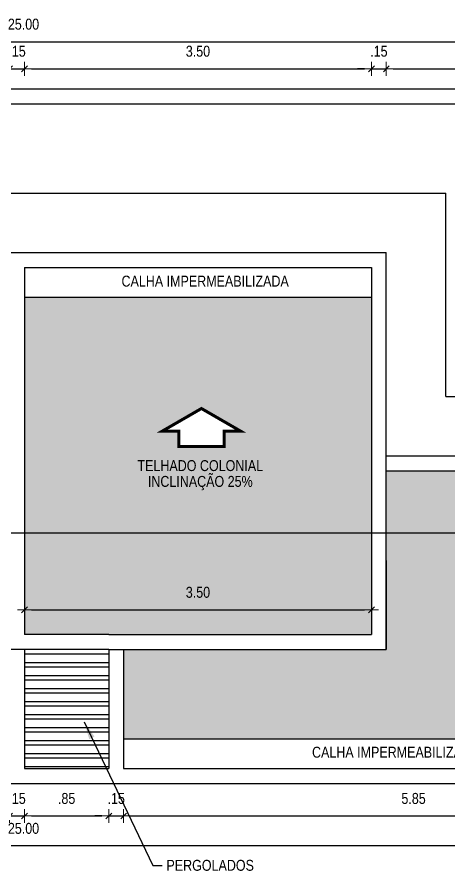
# Model space of a CAD drawing. Header units: millimetres. Extents: x -178 to 521, y -135 to 750.
# Drawn here: x 22.89 to 27.25, y 714.6 to 723.21 of the extents above; entities that cross this region are included whole.
import ezdxf
from ezdxf.enums import TextEntityAlignment as Align

# ---------------------------------------------------------------- set-up
doc = ezdxf.new("R2010")
doc.units = ezdxf.units.MM
doc.header["$LTSCALE"] = 20
doc.header["$MEASUREMENT"] = 0
doc.header["$PDSIZE"] = -5
doc.linetypes.add('CONTINU', pattern=[0])
doc.linetypes.add('DASHDOT2', pattern=[0.5, 0.25, -0.125, 0, -0.125])
doc.layers.get('0').update_dxf_attribs({"linetype": 'CONTINUOUS'})
doc.layers.get('Defpoints').update_dxf_attribs({"linetype": 'CONTINUOUS'})
for name, color, linetype in [('AR-ALV', 5, 'CONTINUOUS'), ('COTA', 7, 'CONTINUOUS'), ('COTAS', 7, 'CONTINUOUS'), ('E-txt-g', 3, 'CONTINUOUS')]:
    doc.layers.add(name, color=color, linetype=linetype)
for name, color, linetype, lineweight in [('E-Cta-W', 7, 'CONTINUOUS', 20), ('E-Lay-9', 9, 'CONTINUOUS', 9), ('E-Pen-C', 4, 'CONTINUOUS', 15), ('E-Pen-G', 3, 'CONTINUOUS', 30), ('E-Txt-W', 7, 'CONTINUOUS', 20)]:
    doc.layers.add(name, color=color, linetype=linetype, lineweight=lineweight)
doc.styles.add('F2', font='ARIALN.TTF')
doc.styles.add('REG60', font='romans.shx', dxfattribs={"width": 0.8, "height": 0.15})
doc.styles.add('REG80', font='romans.shx', dxfattribs={"width": 0.8, "height": 0.2})
doc.dimstyles.new('DIMENSION-1', dxfattribs={"dimtxt": 0.11, "dimasz": 0.07, "dimexe": 1, "dimexo": 0, "dimgap": 0.12, "dimtad": 1, "dimzin": 7, "dimdsep": 46, "dimtxsty": 'F2', "dimblk1": 'TRACO', "dimblk2": 'TRACO', "dimsah": 1, "dimcen": 1, "dimse1": 1, "dimse2": 1, "dimclrd": 256, "dimclre": 256, "dimclrt": 6, "dimadec": 0, "dimazin": 0, "dimtfac": 1, "dimtix": 1, "dimtmove": 2, "dimatfit": 3, "dimldrblk": 'TRACO', "dimfxl": 1, "dimtolj": 1, "dimtzin": 0, "dimarcsym": 0})
doc.dimstyles.get("Standard").update_dxf_attribs({"dimtxt": 0.18, "dimasz": 0.18, "dimexe": 0.18, "dimexo": 0.0625, "dimgap": 0.09, "dimtad": 0, "dimtih": 1, "dimtoh": 1, "dimdec": 4, "dimzin": 0, "dimdsep": 46, "dimtxsty": 'Standard', "dimcen": 0.09, "dimadec": 0, "dimazin": 0, "dimtfac": 1, "dimtdec": 4, "dimtofl": 0, "dimtmove": 0, "dimatfit": 3, "dimfxl": 1, "dimtolj": 1, "dimtzin": 0, "dimarcsym": 0})

# ---------------------------------------------------------------- blocks, each defined once
blk = doc.blocks.new('Seta')
at = {"const_width": 2}
blk.add_lwpolyline([(10, 15), (10, 25.98), (25, 0), (10, -25.98), (10, -15), (0, -15), (0, 15)], close=True, dxfattribs=at)
blk = doc.blocks.new('TXT-AMB75')
at = {"layer": 'E-txt-g', "style": 'REG80', "width": 0.8, "flags": 8}
blk.add_attdef('TXT', text='', height=0.2, dxfattribs=at).set_placement((0.005, 0.296), align=Align.CENTER)
at = {"layer": 'E-Txt-W', "style": 'REG60', "width": 0.8, "flags": 8}
blk.add_attdef('TXT', text='', height=0.15, dxfattribs=at).set_placement((0.005, 0.027), align=Align.CENTER)
blk = doc.blocks.new('TRACO')
at = {"layer": 'E-Pen-C'}
for p, q in [((-1, 0), (1, 0)), ((0, 1), (0, -1))]:
    blk.add_line(p, q, dxfattribs=at)
at = {"layer": 'E-Pen-G'}
blk.add_line((-0.42, -0.42), (0.42, 0.42), dxfattribs=at)
blk = doc.blocks.new('*D509')
at = {"linetype": 'Continuous', "lineweight": -2}
for p, q in [((22.7444, 715.1577), (22.6744, 715.1577)), ((22.8144, 715.1577), (22.9644, 715.1577)), ((23.0344, 715.1577), (23.1044, 715.1577))]:
    blk.add_line(p, q, dxfattribs=at)
at = {"layer": 'Defpoints', "color": 0, "linetype": 'Continuous'}
for p in [(22.8144, 715.6367), (22.9644, 715.6367), (22.9644, 715.1577)]:
    blk.add_point(p, dxfattribs=at)
at = {"linetype": 'Continuous', "lineweight": -2, "xscale": 0.07, "yscale": 0.07, "zscale": 0.07}
blk.add_blockref('TRACO', (22.8144, 715.1577), dxfattribs=at)
at = {"linetype": 'Continuous', "lineweight": -2, "xscale": 0.07, "yscale": 0.07, "zscale": 0.07, "rotation": 180}
blk.add_blockref('TRACO', (22.9644, 715.1577), dxfattribs=at)
at = {"color": 6, "linetype": 'Continuous', "insert": (22.8894, 715.3339), "char_height": 0.11, "attachment_point": 5, "style": 'F2'}
blk.add_mtext('\\A1;.15', dxfattribs=at)
blk = doc.blocks.new('*D510')
at = {"linetype": 'Continuous', "lineweight": -2}
blk.add_line((23.0344, 715.1577), (23.7444, 715.1577), dxfattribs=at)
at = {"layer": 'Defpoints', "color": 0, "linetype": 'Continuous'}
for p in [(22.9644, 715.6367), (23.8144, 715.6367), (23.8144, 715.1577)]:
    blk.add_point(p, dxfattribs=at)
at = {"linetype": 'Continuous', "lineweight": -2, "xscale": 0.07, "yscale": 0.07, "zscale": 0.07, "rotation": 180}
blk.add_blockref('TRACO', (22.9644, 715.1577), dxfattribs=at)
at = {"linetype": 'Continuous', "lineweight": -2, "xscale": 0.07, "yscale": 0.07, "zscale": 0.07}
blk.add_blockref('TRACO', (23.8144, 715.1577), dxfattribs=at)
at = {"color": 6, "linetype": 'Continuous', "insert": (23.3894, 715.3339), "char_height": 0.11, "attachment_point": 5, "style": 'F2'}
blk.add_mtext('\\A1;.85', dxfattribs=at)
blk = doc.blocks.new('*D511')
at = {"linetype": 'Continuous', "lineweight": -2}
for p, q in [((23.7444, 715.1577), (23.6744, 715.1577)), ((23.8144, 715.1577), (23.9644, 715.1577)), ((24.0344, 715.1577), (24.1044, 715.1577))]:
    blk.add_line(p, q, dxfattribs=at)
at = {"layer": 'Defpoints', "color": 0, "linetype": 'Continuous'}
for p in [(23.8144, 715.6367), (23.9644, 715.6367), (23.9644, 715.1577)]:
    blk.add_point(p, dxfattribs=at)
at = {"linetype": 'Continuous', "lineweight": -2, "xscale": 0.07, "yscale": 0.07, "zscale": 0.07}
blk.add_blockref('TRACO', (23.8144, 715.1577), dxfattribs=at)
at = {"linetype": 'Continuous', "lineweight": -2, "xscale": 0.07, "yscale": 0.07, "zscale": 0.07, "rotation": 180}
blk.add_blockref('TRACO', (23.9644, 715.1577), dxfattribs=at)
at = {"color": 6, "linetype": 'Continuous', "insert": (23.8894, 715.3339), "char_height": 0.11, "attachment_point": 5, "style": 'F2'}
blk.add_mtext('\\A1;.15', dxfattribs=at)
blk = doc.blocks.new('*D512')
at = {"linetype": 'Continuous', "lineweight": -2}
blk.add_line((24.0344, 715.1577), (29.7444, 715.1577), dxfattribs=at)
at = {"layer": 'Defpoints', "color": 0, "linetype": 'Continuous'}
for p in [(23.9644, 715.6367), (29.8144, 715.6367), (29.8144, 715.1577)]:
    blk.add_point(p, dxfattribs=at)
at = {"linetype": 'Continuous', "lineweight": -2, "xscale": 0.07, "yscale": 0.07, "zscale": 0.07, "rotation": 180}
blk.add_blockref('TRACO', (23.9644, 715.1577), dxfattribs=at)
at = {"linetype": 'Continuous', "lineweight": -2, "xscale": 0.07, "yscale": 0.07, "zscale": 0.07}
blk.add_blockref('TRACO', (29.8144, 715.1577), dxfattribs=at)
at = {"color": 6, "linetype": 'Continuous', "insert": (26.8894, 715.3339), "char_height": 0.11, "attachment_point": 5, "style": 'F2'}
blk.add_mtext('\\A1;5.85', dxfattribs=at)
blk = doc.blocks.new('*D536')
at = {"linetype": 'Continuous', "lineweight": -2}
for p, q in [((22.7444, 722.6891), (22.6744, 722.6891)), ((22.8144, 722.6891), (22.9644, 722.6891)), ((23.0344, 722.6891), (23.1044, 722.6891))]:
    blk.add_line(p, q, dxfattribs=at)
at = {"layer": 'Defpoints', "color": 0, "linetype": 'Continuous'}
for p in [(22.9644, 722.6891), (22.8144, 720.6867), (22.9644, 720.6867)]:
    blk.add_point(p, dxfattribs=at)
at = {"linetype": 'Continuous', "lineweight": -2, "xscale": 0.07, "yscale": 0.07, "zscale": 0.07}
blk.add_blockref('TRACO', (22.8144, 722.6891), dxfattribs=at)
at = {"linetype": 'Continuous', "lineweight": -2, "xscale": 0.07, "yscale": 0.07, "zscale": 0.07, "rotation": 180}
blk.add_blockref('TRACO', (22.9644, 722.6891), dxfattribs=at)
at = {"color": 6, "linetype": 'Continuous', "insert": (22.8894, 722.8652), "char_height": 0.11, "attachment_point": 5, "style": 'F2'}
blk.add_mtext('\\A1;.15', dxfattribs=at)
blk = doc.blocks.new('*D537')
at = {"linetype": 'Continuous', "lineweight": -2}
blk.add_line((23.0344, 722.6891), (26.3944, 722.6891), dxfattribs=at)
at = {"layer": 'Defpoints', "color": 0, "linetype": 'Continuous'}
for p in [(26.4644, 722.6891), (22.9644, 720.6867), (26.4644, 720.6867)]:
    blk.add_point(p, dxfattribs=at)
at = {"linetype": 'Continuous', "lineweight": -2, "xscale": 0.07, "yscale": 0.07, "zscale": 0.07, "rotation": 180}
blk.add_blockref('TRACO', (22.9644, 722.6891), dxfattribs=at)
at = {"linetype": 'Continuous', "lineweight": -2, "xscale": 0.07, "yscale": 0.07, "zscale": 0.07}
blk.add_blockref('TRACO', (26.4644, 722.6891), dxfattribs=at)
at = {"color": 6, "linetype": 'Continuous', "insert": (24.7144, 722.8652), "char_height": 0.11, "attachment_point": 5, "style": 'F2'}
blk.add_mtext('\\A1;3.50', dxfattribs=at)
blk = doc.blocks.new('*D538')
at = {"linetype": 'Continuous', "lineweight": -2}
for p, q in [((26.3944, 722.6891), (26.3244, 722.6891)), ((26.4644, 722.6891), (26.6144, 722.6891)), ((26.6844, 722.6891), (26.7544, 722.6891))]:
    blk.add_line(p, q, dxfattribs=at)
at = {"layer": 'Defpoints', "color": 0, "linetype": 'Continuous'}
for p in [(26.6144, 722.6891), (26.6144, 720.8367), (26.4644, 720.6867)]:
    blk.add_point(p, dxfattribs=at)
at = {"linetype": 'Continuous', "lineweight": -2, "xscale": 0.07, "yscale": 0.07, "zscale": 0.07}
blk.add_blockref('TRACO', (26.4644, 722.6891), dxfattribs=at)
at = {"linetype": 'Continuous', "lineweight": -2, "xscale": 0.07, "yscale": 0.07, "zscale": 0.07, "rotation": 180}
blk.add_blockref('TRACO', (26.6144, 722.6891), dxfattribs=at)
at = {"color": 6, "linetype": 'Continuous', "insert": (26.5394, 722.8652), "char_height": 0.11, "attachment_point": 5, "style": 'F2'}
blk.add_mtext('\\A1;.15', dxfattribs=at)
blk = doc.blocks.new('*D539')
at = {"linetype": 'Continuous', "lineweight": -2}
blk.add_line((26.6844, 722.6891), (29.7444, 722.6891), dxfattribs=at)
at = {"layer": 'Defpoints', "color": 0, "linetype": 'Continuous'}
for p in [(29.8144, 722.6891), (26.6144, 720.8367), (29.8144, 718.6367)]:
    blk.add_point(p, dxfattribs=at)
at = {"linetype": 'Continuous', "lineweight": -2, "xscale": 0.07, "yscale": 0.07, "zscale": 0.07, "rotation": 180}
blk.add_blockref('TRACO', (26.6144, 722.6891), dxfattribs=at)
at = {"linetype": 'Continuous', "lineweight": -2, "xscale": 0.07, "yscale": 0.07, "zscale": 0.07}
blk.add_blockref('TRACO', (29.8144, 722.6891), dxfattribs=at)
at = {"color": 6, "linetype": 'Continuous', "insert": (28.2144, 722.8652), "char_height": 0.11, "attachment_point": 5, "style": 'F2'}
blk.add_mtext('\\A1;3.20', dxfattribs=at)
blk = doc.blocks.new('*D663')
at = {"linetype": 'Continuous', "lineweight": -2}
blk.add_line((22.5598, 715.7067), (22.5598, 716.7667), dxfattribs=at)
at = {"layer": 'Defpoints', "color": 0, "linetype": 'Continuous'}
for p in [(22.5598, 716.8367), (22.9644, 716.8367), (22.6868, 715.6367)]:
    blk.add_point(p, dxfattribs=at)
at = {"linetype": 'Continuous', "lineweight": -2, "xscale": 0.07, "yscale": 0.07, "zscale": 0.07}
for p, rotation in [((22.5598, 716.8367), 90), ((22.5598, 715.6367), 270)]:
    blk.add_blockref('TRACO', p, dxfattribs=dict(at, rotation=rotation))
at = {"color": 6, "linetype": 'Continuous', "insert": (22.3836, 716.2367), "char_height": 0.11, "attachment_point": 5, "rotation": 90, "style": 'F2'}
blk.add_mtext('\\A1;1.20', dxfattribs=at)
blk = doc.blocks.new('*D664')
at = {"linetype": 'Continuous', "lineweight": -2}
for p, q in [((22.5598, 717.0567), (22.5598, 717.1267)), ((22.5598, 716.8367), (22.5598, 716.9867)), ((22.5598, 716.7667), (22.5598, 716.6967))]:
    blk.add_line(p, q, dxfattribs=at)
at = {"layer": 'Defpoints', "color": 0, "linetype": 'Continuous'}
for p in [(22.5598, 716.9867), (22.9644, 716.9867), (22.9644, 716.8367)]:
    blk.add_point(p, dxfattribs=at)
at = {"linetype": 'Continuous', "lineweight": -2, "xscale": 0.07, "yscale": 0.07, "zscale": 0.07}
for p, rotation in [((22.5598, 716.9867), 270), ((22.5598, 716.8367), 90)]:
    blk.add_blockref('TRACO', p, dxfattribs=dict(at, rotation=rotation))
at = {"color": 6, "linetype": 'Continuous', "insert": (22.3836, 716.9117), "char_height": 0.11, "attachment_point": 5, "rotation": 90, "style": 'F2'}
blk.add_mtext('\\A1;.15', dxfattribs=at)
blk = doc.blocks.new('*D665')
at = {"linetype": 'Continuous', "lineweight": -2}
blk.add_line((22.5598, 717.0567), (22.5598, 720.3167), dxfattribs=at)
at = {"layer": 'Defpoints', "color": 0, "linetype": 'Continuous'}
for p in [(22.5598, 720.3867), (22.8144, 720.3867), (22.9644, 716.9867)]:
    blk.add_point(p, dxfattribs=at)
at = {"linetype": 'Continuous', "lineweight": -2, "xscale": 0.07, "yscale": 0.07, "zscale": 0.07}
for p, rotation in [((22.5598, 720.3867), 90), ((22.5598, 716.9867), 270)]:
    blk.add_blockref('TRACO', p, dxfattribs=dict(at, rotation=rotation))
at = {"color": 6, "linetype": 'Continuous', "insert": (22.3836, 718.6867), "char_height": 0.11, "attachment_point": 5, "rotation": 90, "style": 'F2'}
blk.add_mtext('\\A1;3.40', dxfattribs=at)
blk = doc.blocks.new('*D670')
at = {"linetype": 'Continuous', "lineweight": -2}
blk.add_line((23.0344, 717.2355), (26.3944, 717.2355), dxfattribs=at)
at = {"layer": 'Defpoints', "color": 0, "linetype": 'Continuous'}
for p in [(26.4644, 717.2355), (22.9644, 716.9867), (26.4644, 716.9867)]:
    blk.add_point(p, dxfattribs=at)
at = {"linetype": 'Continuous', "lineweight": -2, "xscale": 0.07, "yscale": 0.07, "zscale": 0.07, "rotation": 180}
blk.add_blockref('TRACO', (22.9644, 717.2355), dxfattribs=at)
at = {"linetype": 'Continuous', "lineweight": -2, "xscale": 0.07, "yscale": 0.07, "zscale": 0.07}
blk.add_blockref('TRACO', (26.4644, 717.2355), dxfattribs=at)
at = {"color": 6, "linetype": 'Continuous', "insert": (24.7144, 717.4117), "char_height": 0.11, "attachment_point": 5, "style": 'F2'}
blk.add_mtext('\\A1;3.50', dxfattribs=at)
blk = doc.blocks.new('*D547')
at = {"linetype": 'Continuous', "lineweight": -2}
blk.add_line((34.2344, 714.8559), (9.3744, 714.8559), dxfattribs=at)
at = {"layer": 'Defpoints', "color": 0, "linetype": 'Continuous'}
for p in [(9.3044, 715.4867), (34.3044, 715.4867), (9.3044, 714.8559)]:
    blk.add_point(p, dxfattribs=at)
at = {"linetype": 'Continuous', "lineweight": -2, "xscale": 0.07, "yscale": 0.07, "zscale": 0.07, "rotation": 180}
blk.add_blockref('TRACO', (9.3044, 714.8559), dxfattribs=at)
at = {"linetype": 'Continuous', "lineweight": -2, "xscale": 0.07, "yscale": 0.07, "zscale": 0.07}
blk.add_blockref('TRACO', (34.3044, 714.8559), dxfattribs=at)
at = {"color": 6, "linetype": 'Continuous', "insert": (22.9544, 715.0321), "char_height": 0.11, "attachment_point": 5, "style": 'F2'}
blk.add_mtext('\\A1;25.00', dxfattribs=at)
blk = doc.blocks.new('*D548')
at = {"linetype": 'Continuous', "lineweight": -2}
blk.add_line((9.3744, 722.9617), (34.2344, 722.9617), dxfattribs=at)
at = {"layer": 'Defpoints', "color": 0, "linetype": 'Continuous'}
for p in [(34.3044, 722.9617), (9.3044, 722.4867), (34.3044, 722.4867)]:
    blk.add_point(p, dxfattribs=at)
at = {"linetype": 'Continuous', "lineweight": -2, "xscale": 0.07, "yscale": 0.07, "zscale": 0.07, "rotation": 180}
blk.add_blockref('TRACO', (9.3044, 722.9617), dxfattribs=at)
at = {"linetype": 'Continuous', "lineweight": -2, "xscale": 0.07, "yscale": 0.07, "zscale": 0.07}
blk.add_blockref('TRACO', (34.3044, 722.9617), dxfattribs=at)
at = {"color": 6, "linetype": 'Continuous', "insert": (22.9544, 723.1379), "char_height": 0.11, "attachment_point": 5, "style": 'F2'}
blk.add_mtext('\\A1;25.00', dxfattribs=at)

msp = doc.modelspace()

# ---------------------------------------------------------------- hatches: boundary and pattern name
at = {"linetype": 'Continuous'}
h = msp.add_hatch(dxfattribs=at)
h.set_pattern_fill('TROOF1', color=8, scale=0.15, angle=180, style=0, pattern_type=2)
h.set_pattern_definition([(180, (193.16441, 12.63692), (-0.15, -0.15), [0.048, -0.102]), (305.2176, (193.0204144, 12.6219245), (-1.05000017453, 1.49999987498), [0.03121305, -3.0900849]), (340.71, (193.0384144, 12.5964245), (-2.550000777635, 0.8999979741), [0.0317844, -3.1466586]), (19.29, (193.0684144, 12.5859245), (2.550000777635, 0.8999979741), [0.0317844, -3.1466586]), (54.7824, (193.0984144, 12.5964245), (1.05000017453, 1.49999987498), [0.03121305, -3.0900849]), (90, (193.11641, 12.62192), (-0.15, 0.15), [0.015, -0.135]), (270, (193.02041, 12.63692), (0.15, -0.15), [0.015, -0.135]), (180, (193.16441, 12.63092), (-0.15, -0.15), [0.042, -0.108]), (306.3844, (193.0144144, 12.6189245), (-1.650001937525, 2.24999858293), [0.0354012, -3.50472585]), (342.3499, (193.0354144, 12.5904245), (2.850000422915, -0.899998778574), [0.0346302, -3.42838875]), (17.6501, (193.0684144, 12.5799245), (-2.850000422915, -0.899998778574), [0.0346302, -3.42838875]), (53.6156, (193.1014144, 12.5904245), (1.650001937525, 2.24999858293), [0.0354012, -3.50472585]), (90, (193.12241, 12.61892), (-0.15, 0.15), [0.012, -0.138]), (270, (193.01441, 12.63092), (0.15, -0.15), [0.012, -0.138]), (180, (193.02041, 12.63092), (-0.15, -0.15), [0.006, -0.144]), (267.3974, (193.1224144, 12.6189245), (0.1500021288, 3.149999897937), [0.13213635, -3.17127105]), (272.6026, (193.0144144, 12.6189245), (0.1500021288, -3.149999897937), [0.13213635, -3.17127105]), (180, (193.02041, 12.63692), (-0.15, -0.15), [0.006, -0.144])])
h.paths.add_polyline_path([(22.9644, 720.3867), (22.9644, 716.9867), (23.8144, 716.9867), (26.4644, 716.9867), (26.4644, 720.3867)])
h.paths.add_polyline_path([(25.1467, 719.0354), (24.9789, 719.0354), (24.9789, 718.8825), (24.5202, 718.8825), (24.5202, 719.0354), (24.3524, 719.0354), (24.7495, 719.2647)], flags=16)
h.paths.add_polyline_path([(24.0756, 718.6041), (25.3999, 718.6041), (25.3999, 718.7749), (24.0756, 718.7749)], flags=24)
h.paths.add_polyline_path([(24.1675, 718.4019), (25.308, 718.4019), (25.308, 718.6514), (24.1675, 718.6514)], flags=24)
h.paths.add_polyline_path([(24.5648, 717.2977), (24.8651, 717.2977), (24.8651, 717.5268), (24.5648, 717.5268)], flags=24)
h = msp.add_hatch(dxfattribs=at)
h.set_pattern_fill('TROOF1', color=8, scale=0.15, style=0, pattern_type=2)
h.set_pattern_definition([(0, (193.16441, 12.63692), (0.15, 0.15), [0.048, -0.102]), (125.2176, (193.3084144, 12.6519245), (1.05000017453, -1.49999987498), [0.03121305, -3.0900849]), (160.71, (193.2904144, 12.6774245), (2.550000777635, -0.8999979741), [0.0317844, -3.1466586]), (199.29, (193.2604144, 12.6879245), (-2.550000777635, -0.8999979741), [0.0317844, -3.1466586]), (234.7824, (193.2304144, 12.6774245), (-1.05000017453, -1.49999987498), [0.03121305, -3.0900849]), (270, (193.21241, 12.65192), (0.15, -0.15), [0.015, -0.135]), (90, (193.30841, 12.63692), (-0.15, 0.15), [0.015, -0.135]), (0, (193.16441, 12.64292), (0.15, 0.15), [0.042, -0.108]), (126.3844, (193.3144144, 12.6549245), (1.650001937525, -2.24999858293), [0.0354012, -3.50472585]), (162.3499, (193.2934144, 12.6834245), (-2.850000422915, 0.899998778574), [0.0346302, -3.42838875]), (197.6501, (193.2604144, 12.6939245), (2.850000422915, 0.899998778574), [0.0346302, -3.42838875]), (233.6156, (193.2274144, 12.6834245), (-1.650001937525, -2.24999858293), [0.0354012, -3.50472585]), (270, (193.20641, 12.65492), (0.15, -0.15), [0.012, -0.138]), (90, (193.31441, 12.64292), (-0.15, 0.15), [0.012, -0.138]), (0, (193.30841, 12.64292), (0.15, 0.15), [0.006, -0.144]), (87.3974, (193.2064144, 12.6549245), (-0.1500021288, -3.149999897937), [0.13213635, -3.17127105]), (92.6026, (193.3144144, 12.6549245), (-0.1500021288, 3.149999897937), [0.13213635, -3.17127105]), (0, (193.30841, 12.63692), (0.15, 0.15), [0.006, -0.144])])
h.paths.add_polyline_path([(26.6144, 718.6367), (26.6144, 716.8367), (23.9644, 716.8367), (23.9644, 715.9367), (29.8144, 715.9367), (29.8144, 718.6367)])
h.paths.add_polyline_path([(28.3295, 717.0927), (28.3295, 716.9398), (28.4974, 716.9398), (28.1002, 716.7105), (27.703, 716.9398), (27.8709, 716.9398), (27.8709, 717.0927)], flags=16)
h.paths.add_polyline_path([(27.4225, 717.3845), (28.7468, 717.3845), (28.7468, 717.5553), (27.4225, 717.5553)], flags=24)
h.paths.add_polyline_path([(27.5144, 717.1823), (28.6549, 717.1823), (28.6549, 717.4318), (27.5144, 717.4318)], flags=24)
h = msp.add_hatch(dxfattribs=at)
h.set_pattern_fill('ANSI32', scale=0.35, angle=135, style=0)
h.set_pattern_definition([(180, (193.16441, 12.63692), (-3e-17, -0.13125), []), (180, (193.12066, 12.68067), (-3e-17, -0.13125), [])])
h.paths.add_polyline_path([(22.9644, 715.6367), (23.8144, 715.6367), (23.8144, 716.8367), (22.9644, 716.8367)])

# ---------------------------------------------------------------- linework, layer by layer
at = {"color": 5, "linetype": 'Continuous'}
for p, q in [((26.6144, 718.7867), (29.9644, 718.7867)), ((26.6144, 718.6367), (29.8144, 718.6367)), ((22.9644, 716.8367), (22.9644, 715.6367)), ((23.8144, 716.8367), (23.8144, 715.6367)), ((23.9644, 716.8367), (23.9644, 715.6367)), ((22.9644, 715.6367), (23.8144, 715.6367)), ((23.9644, 715.6367), (29.8144, 715.6367)), ((12.4554, 715.4867), (29.9644, 715.4867))]:
    msp.add_line(p, q, dxfattribs=at)
at = {"layer": 'AR-ALV', "color": 2, "linetype": 'DASHDOT2'}
msp.add_line((37.8545, 718.0071), (8.4204, 718.0071), dxfattribs=at)
at = {"layer": 'COTA', "color": 7, "linetype": 'Continuous'}
for p, q in [((9.3044, 722.4867), (34.3044, 722.4867)), ((9.4544, 722.3367), (34.1544, 722.3367)), ((22.9644, 720.3867), (26.4644, 720.3867)), ((23.9644, 715.9367), (29.8144, 715.9367))]:
    msp.add_line(p, q, dxfattribs=at)
at = {"layer": 'COTA', "color": 8, "linetype": 'Continuous'}
for p, q in [((14.109, 721.4367), (27.2144, 721.4367)), ((27.2144, 719.3867), (27.2144, 721.4367)), ((27.2144, 719.3867), (30.5644, 719.3867))]:
    msp.add_line(p, q, dxfattribs=at)
at = {"layer": 'COTA', "color": 1, "linetype": 'Continuous'}
for p, q in [((22.8144, 720.8367), (26.6144, 720.8367)), ((26.6144, 716.8367), (26.6144, 720.8367)), ((22.9644, 720.6867), (26.4644, 720.6867)), ((22.9644, 720.6867), (22.9644, 716.9867)), ((26.4644, 720.6867), (26.4644, 716.9867)), ((23.8144, 716.9867), (22.9644, 716.9867)), ((23.8144, 716.9867), (26.4644, 716.9867)), ((23.8144, 716.8367), (22.8144, 716.8367)), ((23.8144, 716.8367), (26.6144, 716.8367))]:
    msp.add_line(p, q, dxfattribs=at)
at = {"layer": 'COTA', "color": 5, "linetype": 'Continuous'}
msp.add_line((26.4644, 717.733), (26.4644, 716.9867), dxfattribs=at)
at = {"layer": 'COTAS', "color": 5, "linetype": 'CONTINU'}
msp.add_line((26.6144, 717.733), (26.6144, 716.8367), dxfattribs=at)

# ---------------------------------------------------------------- block references
ref = msp.add_blockref('TXT-AMB75', (24.7831, 720.2774), dxfattribs=dict(xscale=0.7290000000000001, yscale=0.7290000000000001, zscale=0.7290000000000001))
ref.add_attrib('TXT', 'CALHA IMPERMEABILIZADA', dxfattribs={"layer": 'E-txt-g', "color": 2, "height": 0.11, "style": 'F2'}).set_placement((24.787, 720.4935), align=Align.CENTER)
ref = msp.add_blockref('TXT-AMB75', (24.7338, 718.4183), dxfattribs=dict(xscale=0.7290000000000001, yscale=0.7290000000000001, zscale=0.7290000000000001))
ref.add_attrib('TXT', 'TELHADO COLONIAL', dxfattribs={"layer": 'E-txt-g', "color": 2, "height": 0.11, "style": 'F2'}).set_placement((24.7378, 718.6344), align=Align.CENTER)
ref.add_attrib('TXT', 'INCLINAÇÃO 25%', dxfattribs={"layer": 'E-Txt-W', "height": 0.11, "style": 'F2'}).set_placement((24.7378, 718.475), align=Align.CENTER)
ref = msp.add_blockref('TXT-AMB75', (26.7049, 715.5294), dxfattribs=dict(xscale=0.7290000000000001, yscale=0.7290000000000001, zscale=0.7290000000000001))
ref.add_attrib('TXT', 'CALHA IMPERMEABILIZADA', dxfattribs={"layer": 'E-txt-g', "color": 2, "height": 0.11, "style": 'F2'}).set_placement((26.7088, 715.7455), align=Align.CENTER)
at = {"layer": 'E-Lay-9', "color": 6, "xscale": -0.01528799999998609, "yscale": 0.01528799999998609, "zscale": 0.01528799999998609, "rotation": 270.0000000000001}
msp.add_blockref('Seta', (24.7495, 718.8825), dxfattribs=at)

# ---------------------------------------------------------------- texts
at = {"color": 6, "style": 'F2'}
msp.add_text('PERGOLADOS', height=0.11, dxfattribs=at).set_placement((24.3966, 714.6056))

# ---------------------------------------------------------------- dimensions: what is measured, and where the dimension line sits
at = {"color": 8, "linetype": 'Continuous'}
for base, p1, p2, picture, middle in [((34.3044, 722.9617), (9.3044, 722.4867), (34.3044, 722.4867), '*D548', (22.9544, 723.1379)), ((9.3044, 714.8559), (34.3044, 715.4867), (9.3044, 715.4867), '*D547', (22.9544, 715.0321))]:
    dim = msp.add_linear_dim(base=base, p1=p1, p2=p2, dimstyle='DIMENSION-1', dxfattribs=at)
    dim.commit()
    dim.dimension.update_dxf_attribs({"geometry": picture, "text_midpoint": middle, "dimtype": 160})
for base, p1, p2, picture, middle in [((22.9644, 722.6891), (22.8144, 720.6867), (22.9644, 720.6867), '*D536', (22.8894, 722.8652)), ((26.4644, 722.6891), (22.9644, 720.6867), (26.4644, 720.6867), '*D537', (24.7144, 722.8652)), ((26.6144, 722.6891), (26.4644, 720.6867), (26.6144, 720.8367), '*D538', (26.5394, 722.8652)), ((29.8144, 722.6891), (26.6144, 720.8367), (29.8144, 718.6367), '*D539', (28.2144, 722.8652)), ((26.4644, 717.2355), (22.9644, 716.9867), (26.4644, 716.9867), '*D670', (24.7144, 717.4117)), ((22.9644, 715.1577), (22.8144, 715.6367), (22.9644, 715.6367), '*D509', (22.8894, 715.3339)), ((23.8144, 715.1577), (22.9644, 715.6367), (23.8144, 715.6367), '*D510', (23.3894, 715.3339)), ((23.9644, 715.1577), (23.8144, 715.6367), (23.9644, 715.6367), '*D511', (23.8894, 715.3339)), ((29.8144, 715.1577), (23.9644, 715.6367), (29.8144, 715.6367), '*D512', (26.8894, 715.3339))]:
    dim = msp.add_linear_dim(base=base, p1=p1, p2=p2, dimstyle='DIMENSION-1', dxfattribs=at)
    dim.commit()
    dim.dimension.update_dxf_attribs({"geometry": picture, "text_midpoint": middle})
for base, p1, p2, picture, middle in [((22.5598, 720.3867), (22.9644, 716.9867), (22.8144, 720.3867), '*D665', (22.3836, 718.6867)), ((22.5598, 716.9867), (22.9644, 716.8367), (22.9644, 716.9867), '*D664', (22.3836, 716.9117)), ((22.5598, 716.8367), (22.6868, 715.6367), (22.9644, 716.8367), '*D663', (22.3836, 716.2367))]:
    dim = msp.add_linear_dim(base=base, p1=p1, p2=p2, angle=90, dimstyle='DIMENSION-1', dxfattribs=at)
    dim.commit()
    dim.dimension.update_dxf_attribs({"geometry": picture, "text_midpoint": middle})

# ---------------------------------------------------------------- leaders
at = {"layer": 'E-Cta-W', "color": 4}
msp.add_leader([(23.5664, 716.1073), (24.2589, 714.6601), (24.3517, 714.6583)], dimstyle='Standard', dxfattribs=at)

doc.saveas('drawing.dxf')
